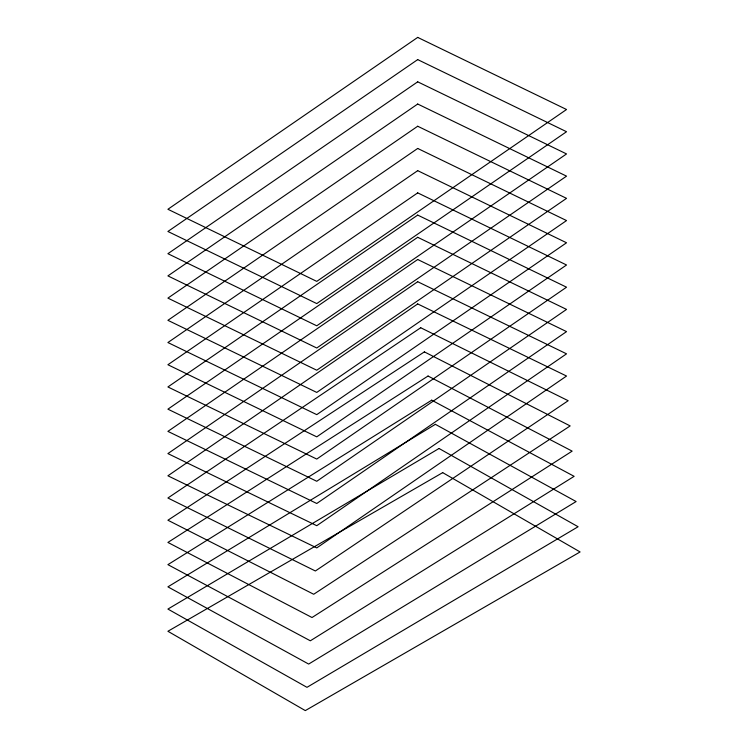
<?xml version="1.0" encoding="UTF-8"?>
<svg xmlns="http://www.w3.org/2000/svg" width="748" height="748" viewBox="0 0 748 748"><rect width="100%" height="100%" fill="white"/><g stroke="black" fill="none" stroke-linecap="round" stroke-linejoin="round"><path stroke-width="1.12" d="M417.702 37.4L167.907 209.272L316.759 281.379L566.545 109.507L417.702 37.4M417.702 59.606L167.907 231.478L316.759 303.585L566.545 131.723L417.702 59.606M417.702 81.822L167.907 253.694L316.759 325.801L566.545 153.929L417.702 81.822M417.702 104.028L167.907 275.9L316.759 348.007L566.545 176.145L417.702 104.028M417.702 126.244L167.907 298.115L316.759 370.223L566.545 198.351L417.702 126.244M417.702 148.45L167.907 320.322L316.759 392.429L566.545 220.567L417.702 148.45M417.702 170.666L167.907 342.537L316.759 414.644L566.545 242.773L417.702 170.666M417.702 192.872L167.907 364.744L316.759 436.851L566.545 264.988L417.702 192.872M417.702 215.087L167.907 386.959L316.759 459.066L566.545 287.195L417.702 215.087M417.702 237.294L167.907 409.165L316.759 481.273L566.545 309.41L417.702 237.294M417.702 259.509L167.907 431.381L316.759 503.488L566.545 331.616L417.702 259.509M417.702 281.716L167.907 453.587L316.759 525.694L566.545 353.832L417.702 281.716M417.702 303.931L167.907 475.803L316.759 547.91L566.545 376.038L417.702 303.931M420.713 327.736L167.907 498.009L315.376 570.986L568.181 400.713L420.713 327.736M424.378 351.887L167.907 520.225L313.702 594.258L570.163 425.921L424.378 351.887M428.043 376.029L167.907 542.431L312.019 617.521L572.145 451.128L428.043 376.029M431.708 400.18L167.907 564.647L310.336 640.793L574.137 476.336L431.708 400.18M435.364 424.331L167.907 586.853L308.662 664.065L576.119 501.543L435.364 424.331M439.029 448.482L167.907 609.068L306.979 687.328L578.101 526.742L439.029 448.482M442.694 472.633L167.907 631.275L305.306 710.6L580.093 551.949L442.694 472.633"/></g></svg>
